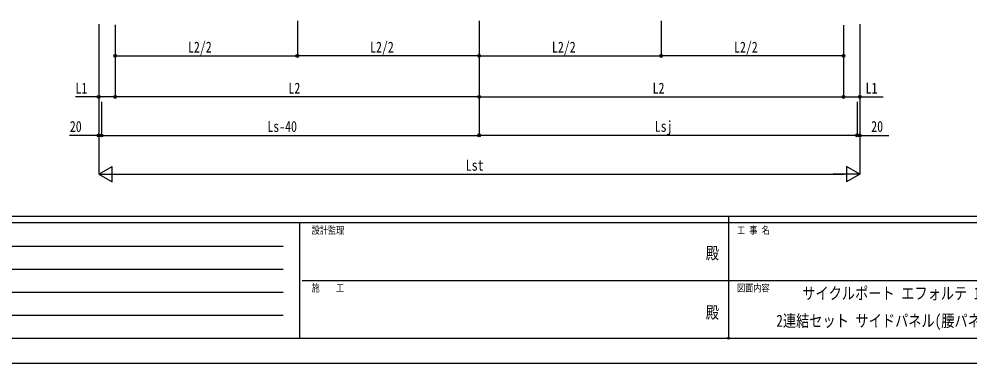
# Model space of a CAD drawing. Units: millimetres, scale not verified. Extents: x -10512 to 10512, y -7425 to 7425.
# Drawn here: x -5389 to 1811, y -7425 to -4815 of the extents above; entities that cross this region are included whole.
import ezdxf
from ezdxf.enums import TextEntityAlignment as Align

# ---------------------------------------------------------------- set-up
doc = ezdxf.new("R2010")
doc.units = ezdxf.units.MM
doc.header["$LTSCALE"] = 30
doc.header["$PDMODE"] = 32
doc.header["$PDSIZE"] = 15
for name, color, linetype in [('0-2_USER1', 3, 'Continuous'), ('0-6_YKK_D', 6, 'Continuous'), ('0-7_YKK_ZWAK', 7, 'Continuous')]:
    doc.layers.add(name, color=color, linetype=linetype)
doc.styles.add('ＭＳ ゴシック', font='')
doc.styles.get('ＭＳ ゴシック').set_extended_font_data('MS Gothic')

msp = doc.modelspace()

# ---------------------------------------------------------------- linework, layer by layer
at = {"layer": '0-6_YKK_D'}
for p, q in [((-4784.91, -4855.59), (-4784.91, -5408.11)), ((-4784.91, -4855.59), (-4784.91, -5699.11)), ((-4784.91, -4856.59), (-4784.91, -5992.9)), ((-4660.91, -4860.68), (-4660.91, -5408.11)), ((-4660.91, -4860.68), (-4660.91, -5096.9)), ((-4660.91, -4863.36), (-4660.91, -5408.11)), ((-3279.41, -4829.17), (-3279.41, -5096.9)), ((-3279.41, -4829.17), (-3279.41, -5096.9)), ((-1900.91, -4829.17), (-1900.91, -5699.11)), ((-1900.91, -4829.17), (-1900.91, -5698.11)), ((-1900.91, -4830.17), (-1900.91, -5408.11)), ((-1900.91, -4830.17), (-1900.91, -5408.11)), ((-1900.91, -4860.68), (-1900.91, -5096.9)), ((-1900.91, -4860.68), (-1900.91, -5096.9)), ((-522.41, -4829.17), (-522.41, -5096.9)), ((-522.41, -4829.17), (-522.41, -5096.9)), ((859.09, -4862.36), (859.09, -5408.11)), ((859.09, -4862.36), (859.09, -5408.11)), ((859.09, -4862.36), (859.09, -5096.9)), ((983.09, -4855.59), (983.09, -5699.11)), ((983.09, -4859.76), (983.09, -5408.11)), ((983.09, -4859.76), (983.09, -5992.9)), ((-4660.91, -5095.9), (-3279.41, -5095.9)), ((-1900.91, -5095.9), (-3279.41, -5095.9)), ((-1900.91, -5095.9), (-522.41, -5095.9)), ((859.09, -5095.9), (-522.41, -5095.9)), ((-4764.91, -5443.48), (-4764.91, -5699.11)), ((-4764.91, -5443.48), (-4764.91, -5699.11)), ((-1900.91, -5407.11), (-4660.91, -5407.11)), ((-1900.91, -5407.11), (859.09, -5407.11)), ((963.09, -5443.48), (963.09, -5699.11)), ((963.09, -5444.48), (963.09, -5698.11)), ((-4764.91, -5698.11), (-1900.91, -5698.11)), ((-1900.91, -5697.11), (963.09, -5697.11)), ((-4784.91, -5991.9), (-4683.42, -5933.31)), ((-4683.42, -6050.5), (-4683.42, -5933.31)), ((983.09, -5991.9), (881.6, -5933.31)), ((881.6, -5933.31), (881.6, -6050.5)), ((-4784.91, -5991.9), (-4683.42, -6050.5)), ((-4784.91, -5991.9), (-4581.93, -5991.9)), ((-4667.72, -5991.9), (865.9, -5991.9)), ((983.09, -5991.9), (780.12, -5991.9)), ((983.09, -5991.9), (881.6, -6050.5))]:
    msp.add_line(p, q, dxfattribs=at)
for points in [[(-4660.91, -5407.11), (-4784.91, -5407.11), (-4962.01, -5407.11)], [(859.09, -5407.11), (983.09, -5407.11), (1160.19, -5407.11)], [(-4764.91, -5698.11), (-4784.91, -5698.11), (-5005.24, -5698.11)], [(963.09, -5698.11), (983.09, -5698.11), (1203.42, -5698.11)]]:
    msp.add_lwpolyline(points, dxfattribs=at)
for centre in [(-4660.91, -5095.9), (-3279.41, -5095.9), (-3279.41, -5095.9), (-1900.91, -5095.9), (-1900.91, -5095.9), (-522.41, -5095.9), (-522.41, -5095.9), (859.09, -5095.9), (-4784.91, -5407.11), (-4660.91, -5407.11), (-4660.91, -5407.11), (-1900.91, -5407.11), (-1900.91, -5407.11), (859.09, -5407.11), (859.09, -5407.11), (983.09, -5407.11), (-4784.91, -5698.11), (-4764.91, -5698.11), (-4764.91, -5698.11), (-1900.91, -5697.11), (-1900.91, -5698.11), (963.09, -5697.11), (963.09, -5698.11), (983.09, -5698.11)]:
    msp.add_circle(centre, 10.62, dxfattribs=at)
at = {"layer": '0-7_YKK_ZWAK'}
for p, q in [((9737.55, -6312.5), (-9762.45, -6312.5)), ((-12.45, -6312.5), (-12.45, -7237.5)), ((-3262.45, -6362.5), (-9762.45, -6362.5)), ((-3262.45, -6362.5), (-3262.45, -7237.5)), ((-12.45, -6362.5), (-3262.45, -6362.5)), ((3237.55, -6362.5), (-12.45, -6362.5)), ((-9656.2, -6537.5), (-3387.45, -6537.5)), ((-9656.2, -6712.5), (-3387.45, -6712.5)), ((-3243.7, -6800), (-12.45, -6800)), ((-12.45, -6800), (3237.55, -6800)), ((-9656.2, -6887.5), (-3387.45, -6887.5)), ((-9656.2, -7062.5), (-3387.45, -7062.5)), ((-9762.45, -7237.5), (-3262.45, -7237.5)), ((-3262.45, -7237.5), (-12.45, -7237.5)), ((-12.45, -7237.5), (3237.55, -7237.5))]:
    msp.add_line(p, q, dxfattribs=at)
msp.add_lwpolyline([(-10512.5, -7425), (10512.5, -7425), (10512.5, 7425), (-10512.5, 7425)], close=True, dxfattribs=at)
msp.add_point((-12.45, -7237.5), dxfattribs=at)

# ---------------------------------------------------------------- texts
at = {"layer": '0-2_USER1', "style": 'ＭＳ ゴシック', "width": 0.8}
for s, p in [('サイクルポート エフォルテ 1500タイプ', (547.3, -6969.36)), ('2連結セット サイドパネル(腰パネル) 納まり図', (350.63, -7177.69))]:
    msp.add_text(s, height=91.64, dxfattribs=at).set_placement(p, align=Align.BOTTOM_LEFT)
at = {"layer": '0-6_YKK_D', "style": 'ＭＳ ゴシック', "width": 0.8}
for s, p in [('L2/2', (-4108.16, -5094.6)), ('L2/2', (-2728.16, -5094.6)), ('L2/2', (-1349.66, -5094.6)), ('L2/2', (30.34, -5094.6)), ('L1', (-4960.71, -5405.81)), ('L2', (-3346.91, -5405.81)), ('L2', (-586.91, -5405.81)), ('L1', (1026.89, -5405.81)), ('20', (-5003.58, -5696.44)), ('Ls-40', (-3506.91, -5696.81)), ('Lsj', (-570.91, -5695.81)), ('20', (1069.76, -5696.44)), ('Lst', (-2002.91, -5990.9))]:
    msp.add_text(s, height=82.48, dxfattribs=at).set_placement(p, align=Align.BOTTOM_LEFT)
at = {"layer": '0-7_YKK_ZWAK', "style": 'ＭＳ ゴシック', "width": 0.8}
for s, height, p in [('設計監理', 54.99, (-3170.78, -6462.5)), ('工 事 名', 54.99, (53.17, -6462.5)), ('殿', 91.64, (-184.17, -6664.58)), ('施\u3000\u3000工', 54.99, (-3170.78, -6900)), ('図面内容', 54.99, (53.17, -6900)), ('殿', 91.64, (-184.17, -7114.58))]:
    msp.add_text(s, height=height, dxfattribs=at).set_placement(p, align=Align.BOTTOM_LEFT)

doc.saveas('drawing.dxf')
